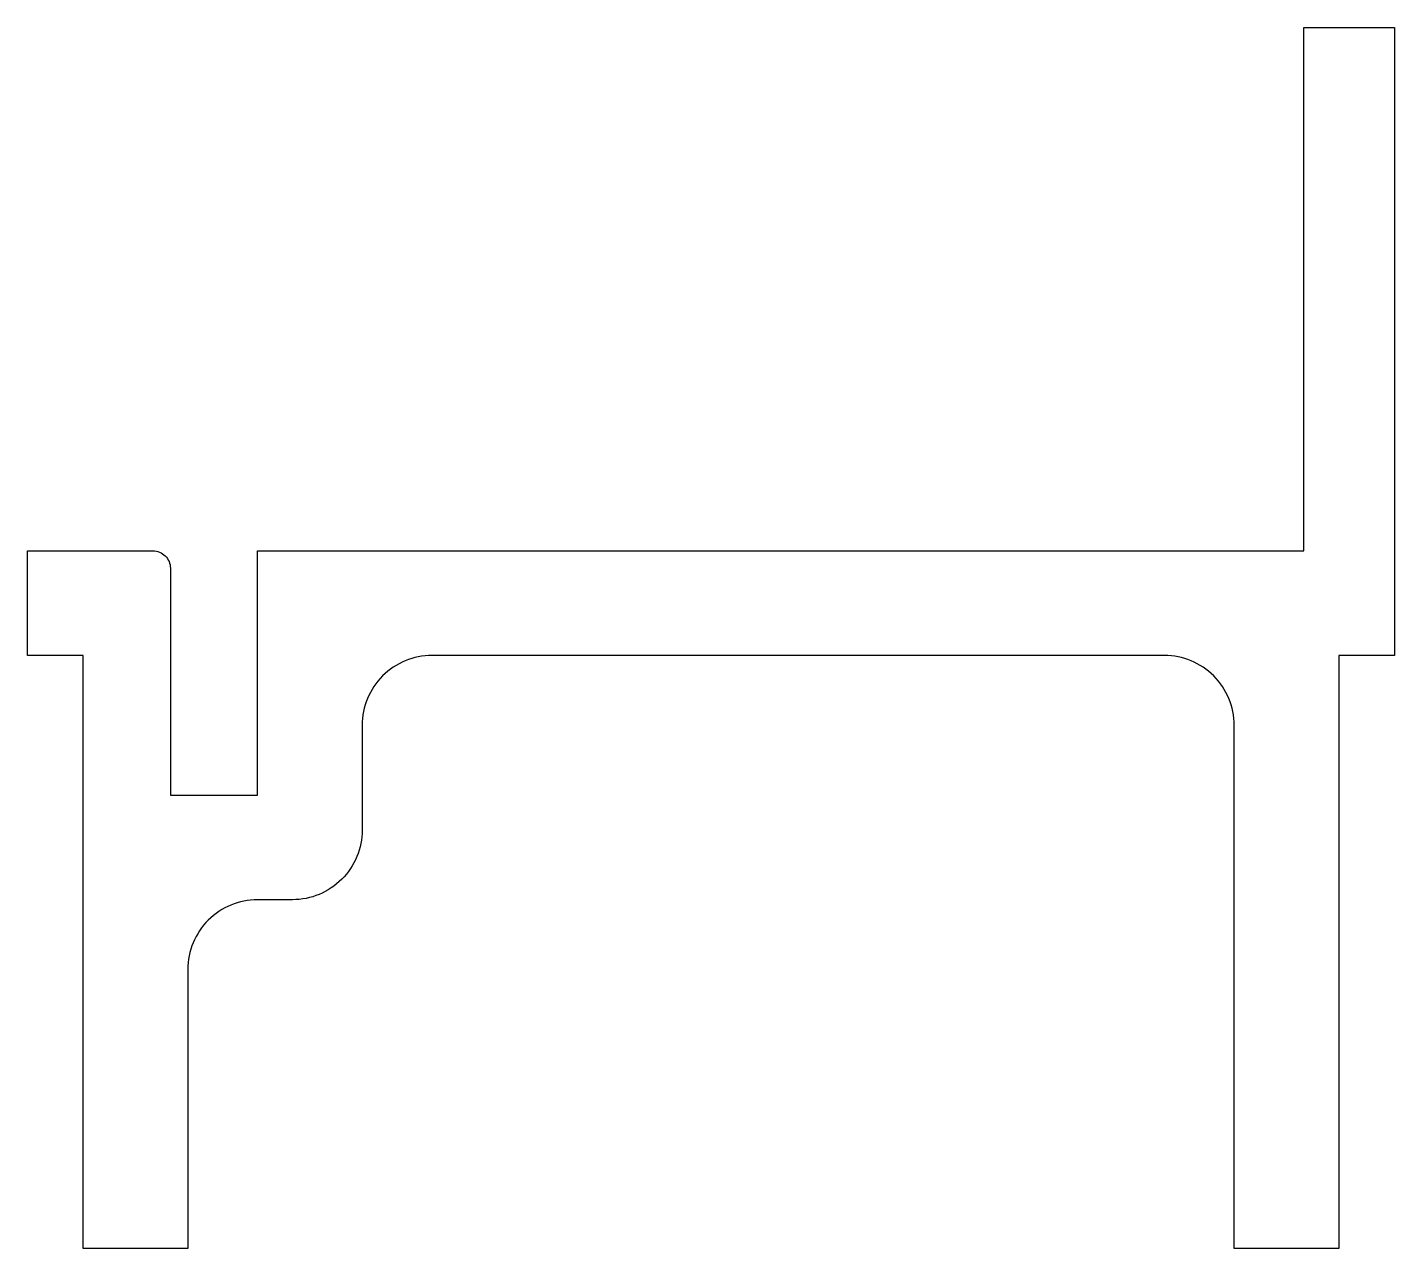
# Model space of a CAD drawing. Extents: x 137 to 176.2, y 197.4 to 232.4.
import ezdxf

# ---------------------------------------------------------------- set-up
doc = ezdxf.new("R2010")
doc.units = 0
doc.header["$LTSCALE"] = 15
doc.layers.get('0').update_dxf_attribs({"linetype": 'CONTINUOUS'})

msp = doc.modelspace()

# ---------------------------------------------------------------- linework, layer by layer
at = {"color": 0, "linetype": 'BYBLOCK'}
msp.add_lwpolyline([(174.572, 197.428), (171.572, 197.428), (171.572, 212.428, 0.414214), (169.572, 214.428), (148.572, 214.428, 0.414214), (146.572, 212.428), (146.572, 209.428, -0.414214), (144.572, 207.428), (143.572, 207.428, 0.414214), (141.572, 205.428), (141.572, 197.428), (138.572, 197.428), (138.572, 214.428), (136.972, 214.428), (136.972, 217.428), (140.572, 217.428, -0.414214), (141.072, 216.928), (141.072, 210.428), (143.572, 210.428), (143.572, 217.428), (173.572, 217.428), (173.572, 232.428), (176.172, 232.428), (176.172, 214.428), (174.572, 214.428)], format="xyb", close=True, dxfattribs=at)

doc.saveas('drawing.dxf')
